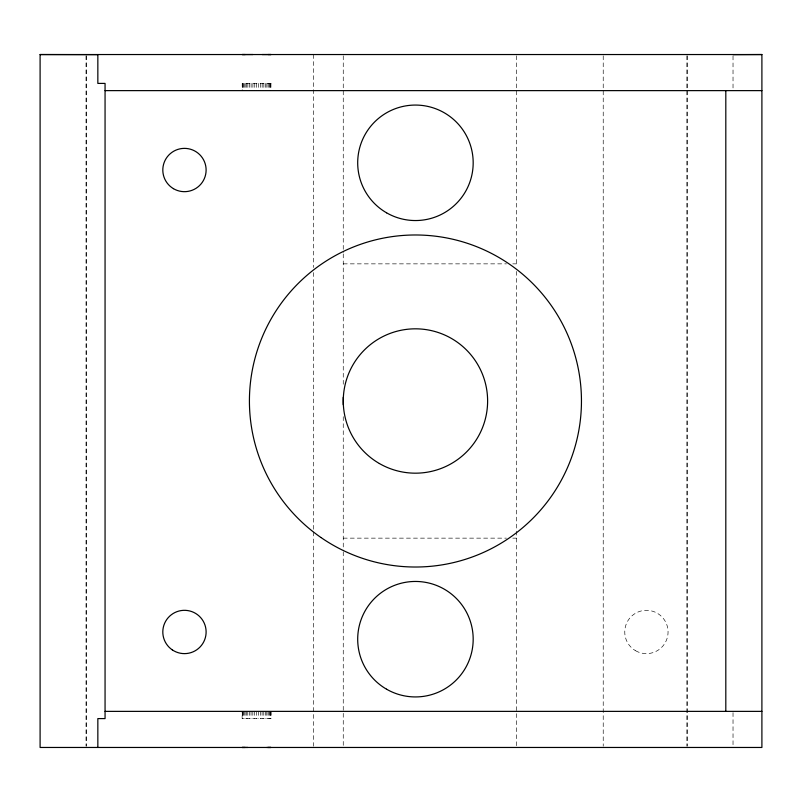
<?xml version="1.0" encoding="UTF-8"?>
<svg xmlns="http://www.w3.org/2000/svg" width="802" height="802" viewBox="0 0 802 802"><rect width="100%" height="100%" fill="white"/><g stroke="black" fill="none" stroke-linecap="round" stroke-linejoin="round"><path stroke-width="0.6" stroke-dasharray="4.01 3.01" d="M271.076 83.408L242.204 83.408L242.204 90.626M343.256 263.858L506.513 263.858M512.749 263.858L516.488 263.858M343.256 538.142L506.513 538.142M512.749 538.142L516.488 538.142M733.028 55.889L733.028 89.383M733.028 712.617L733.028 746.221M687.294 55.789L687.294 746.211M686.863 55.789L686.863 746.211M603.224 55.789L603.224 746.211M516.488 55.779L516.488 266.364M516.488 271.377L516.488 746.221M343.256 55.779L343.256 252.64M343.256 253.893L343.256 385.341M343.256 416.659L343.256 550.603M343.256 551.846L343.256 747.464M313.462 54.536L313.462 267.547M313.462 272.56L313.462 530.693M313.462 531.947L313.462 746.211M270.946 83.408L270.946 90.626M271.006 711.374L271.006 718.592L242.134 718.592L242.134 711.374M270.886 711.374L270.886 718.592M270.585 83.408L270.585 90.626M270.515 711.374L270.515 718.592M269.973 83.408L269.973 90.626M269.913 711.374L269.913 718.592M269.141 83.408L269.141 90.626M269.071 711.374L269.071 718.592M268.089 83.408L268.089 90.626M268.028 711.374L268.028 718.592M266.845 83.408L266.845 90.626M266.775 711.374L266.775 718.592M265.422 83.408L265.422 90.626M265.362 711.374L265.362 718.592M263.858 83.408L263.858 90.626M263.788 711.374L263.788 718.592M262.164 83.408L262.164 90.626M262.094 711.374L262.094 718.592M260.369 83.408L260.369 90.626M260.309 711.374L260.309 718.592M258.525 83.408L258.525 90.626M258.455 711.374L258.455 718.592M256.64 83.408L256.64 90.626M256.57 711.374L256.57 718.592M254.755 83.408L254.755 90.626M254.685 711.374L254.685 718.592M252.901 83.408L252.901 90.626M252.83 711.374L252.83 718.592M251.116 83.408L251.116 90.626M251.046 711.374L251.046 718.592M249.422 83.408L249.422 90.626M249.352 711.374L249.352 718.592M247.848 83.408L247.848 90.626M247.788 711.374L247.788 718.592M246.425 83.408L246.425 90.626M246.364 711.374L246.364 718.592M245.181 83.408L245.181 90.626M245.121 711.374L245.121 718.592M244.139 83.408L244.139 90.626M244.069 711.374L244.069 718.592M243.297 83.408L243.297 90.626M243.237 711.374L243.237 718.592M242.695 83.408L242.695 90.626M242.625 711.374L242.625 718.592M242.324 83.408L242.324 90.626M242.264 711.374L242.264 718.592M86.195 55.789L86.195 746.211M86.125 55.789L86.125 746.211M635.585 650.733A21.654 21.654 0 0 0 668.066 631.976A21.654 21.654 0 0 0 635.585 613.219A21.654 21.654 0 0 0 635.585 650.733"/><path stroke-width="1.2" d="M40.1 54.536L40.1 747.464L761.9 747.464L761.9 54.536L40.1 54.536L97.844 54.646L97.844 83.408L105.062 83.408L105.062 718.592L97.844 718.592L97.844 747.464M733.028 54.646L761.9 54.536M252.901 54.526L242.204 54.536L245.191 54.536M262.164 54.546L271.076 54.536L268.089 54.536M105.062 90.626L761.9 90.626M105.062 711.374L761.9 711.374M247.778 747.454L242.134 747.464L245.111 747.464M266.775 747.474L271.006 747.464L268.018 747.464M725.81 90.626L725.81 711.374M343.256 397.261L343.256 404.739M173.422 188.65A21.654 21.654 0 0 0 206.114 170.275A21.654 21.654 0 0 0 173.854 151.147A21.654 21.654 0 0 0 173.422 188.65M172.35 649.921A21.654 21.654 0 0 0 206.064 633.49A21.654 21.654 0 0 0 174.976 612.507A21.654 21.654 0 0 0 172.35 649.921M320.96 537.51A166.014 166.014 0 0 0 580.899 414.564A166.014 166.014 0 0 0 344.449 250.926A166.014 166.014 0 0 0 320.96 537.51M379.346 463.506A72.18 72.18 0 0 0 487.616 401A72.18 72.18 0 0 0 379.346 338.494A72.18 72.18 0 0 0 379.346 463.506M386.564 689.199A57.744 57.744 0 0 0 473.18 639.194A57.744 57.744 0 0 0 386.564 589.189A57.744 57.744 0 0 0 386.564 689.199M386.564 212.811A57.744 57.744 0 0 0 473.18 162.806A57.744 57.744 0 0 0 386.564 112.801A57.744 57.744 0 0 0 386.564 212.811"/></g></svg>
